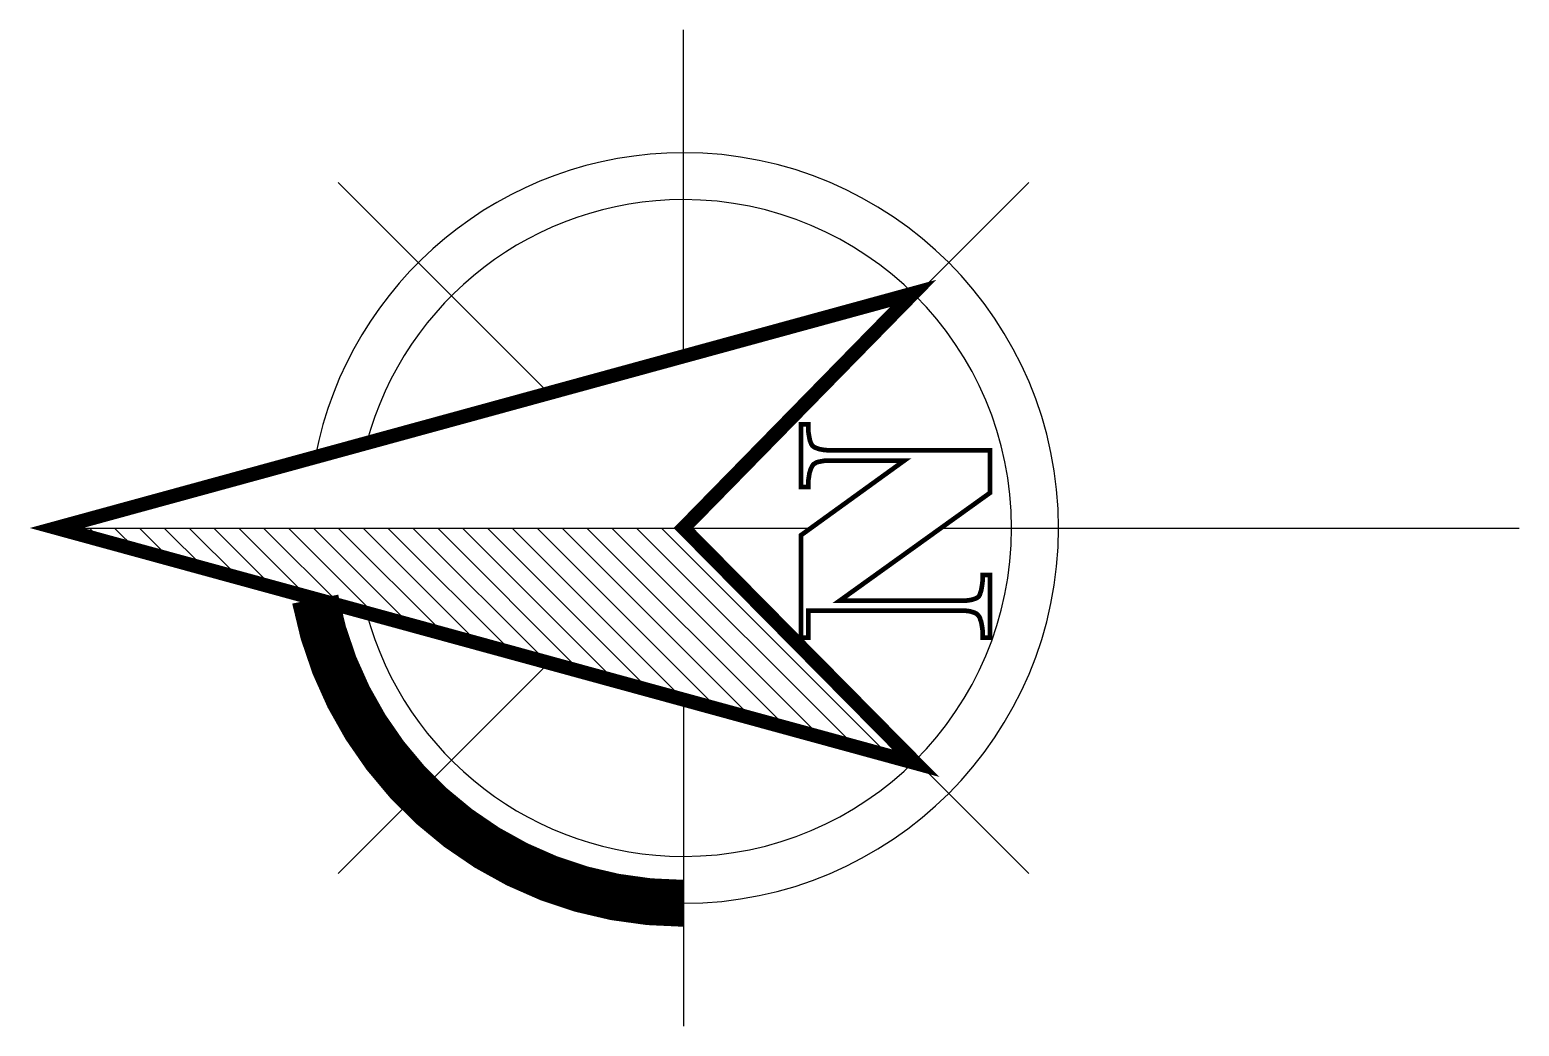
# Model space of a CAD drawing. Header units: metres. Extents: x -13.9 to 17.8, y -10.6 to 10.6.
import ezdxf

# ---------------------------------------------------------------- set-up
doc = ezdxf.new("R2010")
doc.units = ezdxf.units.M

# ---------------------------------------------------------------- blocks, each defined once
blk = doc.blocks.new('*X0')
at = {"color": 0}
for p, q in [((147.554, -408.763), (147.62, -408.696)), ((147.354, -409.493), (147.62, -409.226)), ((147.154, -410.223), (147.62, -409.756)), ((146.954, -410.953), (147.62, -410.287)), ((146.755, -411.683), (147.62, -410.817)), ((146.555, -412.413), (147.62, -411.347)), ((146.355, -413.143), (147.62, -411.878)), ((146.155, -413.873), (147.62, -412.408)), ((145.956, -414.603), (147.62, -412.938)), ((145.756, -415.333), (147.62, -413.469)), ((145.556, -416.064), (147.62, -413.999)), ((145.356, -416.794), (147.62, -414.529)), ((145.156, -417.524), (147.62, -415.06)), ((144.957, -418.254), (147.62, -415.59)), ((144.757, -418.984), (147.62, -416.12)), ((144.557, -419.714), (147.62, -416.651)), ((144.357, -420.444), (147.62, -417.181)), ((144.158, -421.174), (147.62, -417.711)), ((143.958, -421.904), (147.62, -418.242)), ((143.758, -422.634), (147.62, -418.772)), ((143.558, -423.365), (147.62, -419.302)), ((143.359, -424.095), (147.62, -419.833)), ((143.159, -424.825), (147.62, -420.363)), ((142.959, -425.555), (147.62, -420.893)), ((142.759, -426.285), (147.62, -421.424))]:
    blk.add_line(p, q, dxfattribs=at)

msp = doc.modelspace()

# ---------------------------------------------------------------- linework, layer by layer
for p, q in [((0, 3.662), (0, 10.62)), ((-2.873, 2.873), (-7.368, 7.368)), ((2.873, 2.873), (7.368, 7.368)), ((-13.375, 0), (2.72, 0)), ((5.493, 0), (17.826, 0)), ((-2.873, -2.873), (-7.368, -7.368)), ((2.873, -2.873), (7.368, -7.368)), ((0, -3.662), (0, -10.62))]:
    msp.add_line(p, q)
for points, format in [([(0, -8, 1), (0, 8, 0.359415), (-7.855, 1.516, 1)], "xyb"), ([(4.957, -5.014, 0.3, 0.3, 0), (-13.375, 0, 0.3, 0.3, 0), (4.899, 5, 0.3, 0.3, 0), (0, 0, 0.3, 0.3, 0), (4.957, -5.014, 0.3, 0.3, 0)], "xyseb"), ([(5.932, -1.549, 0.1, 0.1, 0), (6, -1.549, 0.1, 0.1, 0), (6.068, -1.544, 0.1, 0.1, 0), (6.126, -1.534, 0.1, 0.1, 0), (6.173, -1.523, 0.1, 0.1, 0), (6.22, -1.507, 0.1, 0.1, 0), (6.257, -1.492, 0.1, 0.1, 0), (6.283, -1.471, 0.1, 0.1, 0), (6.304, -1.45, 0.1, 0.1, 0), (6.32, -1.424, 0.1, 0.1, 0), (6.33, -1.387, 0.1, 0.1, 0), (6.346, -1.345, 0.1, 0.1, 0), (6.357, -1.293, 0.1, 0.1, 0), (6.367, -1.23, 0.1, 0.1, 0), (6.377, -1.162, 0.1, 0.1, 0), (6.383, -1.083, 0.1, 0.1, 0), (6.383, -0.999, 0.1, 0.1, 0), (6.54, -0.999, 0.1, 0.1, 0), (6.54, -2.335, 0.1, 0.1, 0), (6.383, -2.335, 0.1, 0.1, 0), (6.383, -2.299, 0.1, 0.1, 0), (6.383, -2.225, 0.1, 0.1, 0), (6.377, -2.157, 0.1, 0.1, 0), (6.367, -2.094, 0.1, 0.1, 0), (6.357, -2.037, 0.1, 0.1, 0), (6.346, -1.99, 0.1, 0.1, 0), (6.33, -1.948, 0.1, 0.1, 0), (6.32, -1.911, 0.1, 0.1, 0), (6.304, -1.885, 0.1, 0.1, 0), (6.283, -1.859, 0.1, 0.1, 0), (6.257, -1.832, 0.1, 0.1, 0), (6.22, -1.811, 0.1, 0.1, 0), (6.178, -1.796, 0.1, 0.1, 0), (6.126, -1.78, 0.1, 0.1, 0), (6.074, -1.769, 0.1, 0.1, 0), (6.011, -1.764, 0.1, 0.1, 0), (5.948, -1.764, 0.1, 0.1, 0), (2.662, -1.764, 0.1, 0.1, 0), (2.662, -2.335, 0.1, 0.1, 0), (2.505, -2.335, 0.1, 0.1, 0), (2.505, -0.155, 0.1, 0.1, 0), (4.711, 1.438, 0.1, 0.1, 0), (3.139, 1.438, 0.1, 0.1, 0), (3.065, 1.438, 0.1, 0.1, 0), (3.003, 1.433, 0.1, 0.1, 0), (2.945, 1.422, 0.1, 0.1, 0), (2.892, 1.412, 0.1, 0.1, 0), (2.845, 1.401, 0.1, 0.1, 0), (2.809, 1.38, 0.1, 0.1, 0), (2.782, 1.364, 0.1, 0.1, 0), (2.761, 1.343, 0.1, 0.1, 0), (2.741, 1.312, 0.1, 0.1, 0), (2.72, 1.27, 0.1, 0.1, 0), (2.704, 1.223, 0.1, 0.1, 0), (2.688, 1.171, 0.1, 0.1, 0), (2.678, 1.108, 0.1, 0.1, 0), (2.667, 1.039, 0.1, 0.1, 0), (2.662, 0.966, 0.1, 0.1, 0), (2.662, 0.888, 0.1, 0.1, 0), (2.662, 0.872, 0.1, 0.1, 0), (2.505, 0.872, 0.1, 0.1, 0), (2.505, 2.208, 0.1, 0.1, 0), (2.662, 2.208, 0.1, 0.1, 0), (2.662, 2.166, 0.1, 0.1, 0), (2.662, 2.093, 0.1, 0.1, 0), (2.667, 2.03, 0.1, 0.1, 0), (2.678, 1.967, 0.1, 0.1, 0), (2.688, 1.909, 0.1, 0.1, 0), (2.699, 1.862, 0.1, 0.1, 0), (2.714, 1.82, 0.1, 0.1, 0), (2.73, 1.784, 0.1, 0.1, 0), (2.746, 1.757, 0.1, 0.1, 0), (2.772, 1.736, 0.1, 0.1, 0), (2.803, 1.716, 0.1, 0.1, 0), (2.845, 1.7, 0.1, 0.1, 0), (2.887, 1.684, 0.1, 0.1, 0), (2.94, 1.674, 0.1, 0.1, 0), (3.003, 1.663, 0.1, 0.1, 0), (3.065, 1.658, 0.1, 0.1, 0), (3.139, 1.658, 0.1, 0.1, 0), (6.54, 1.658, 0.1, 0.1, 0), (6.54, 0.751, 0.1, 0.1, 0), (3.333, -1.549, 0.1, 0.1, 0), (5.932, -1.549, 0.1, 0.1, 0), (5.932, -1.549, 0.1, 0.1, 0)], "xyseb"), ([(-7.855, -1.516, 1, 1, 0.359415), (0, -8, 1, 1, 1)], "xyseb")]:
    msp.add_lwpolyline(points, format=format)
for start, end in [(90, 164.973), (270, 90), (195.027, 270)]:
    msp.add_arc((0, 0), 7, start, end)

# ---------------------------------------------------------------- block references
at = {"rotation": 90}
msp.add_blockref('*X0', (-421.893, -147.62), dxfattribs=at)

doc.saveas('drawing.dxf')
